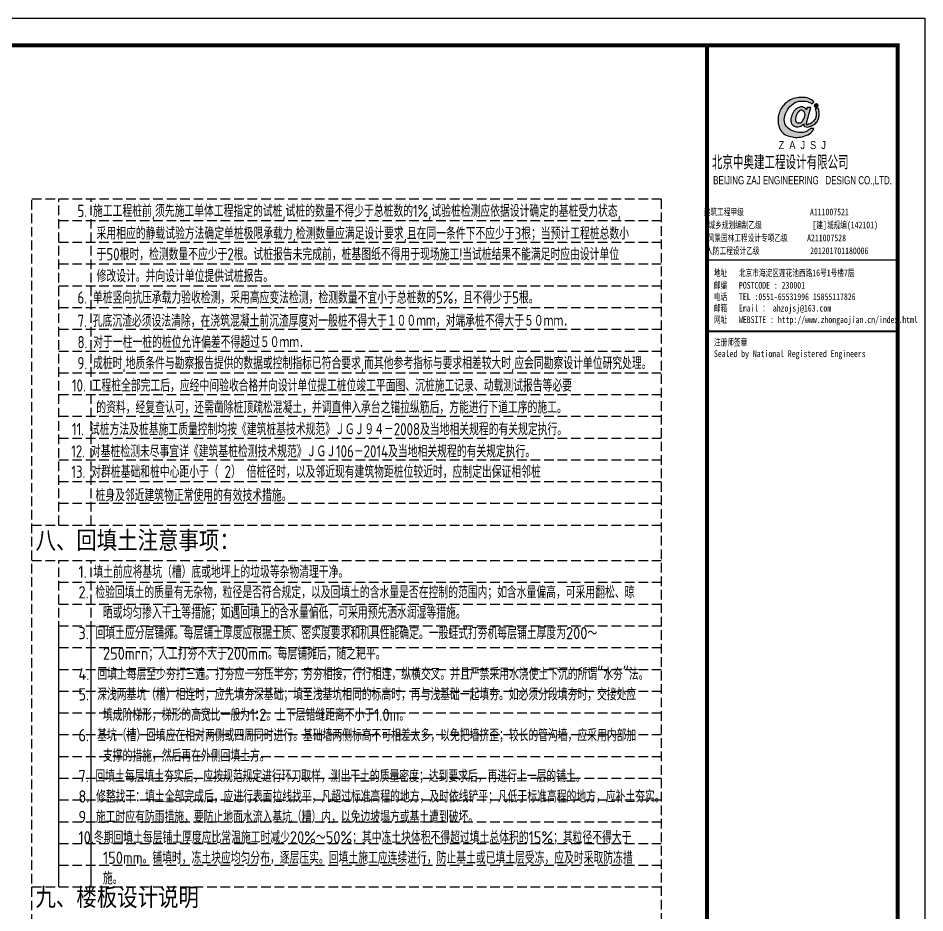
# Model space of a CAD drawing. Extents: x -89996 to 1006241, y -2176 to 440573.
# Drawn here: x 59390 to 82937, y 149352 to 172594 of the extents above; entities that cross this region are included whole.
import ezdxf
from ezdxf.enums import TextEntityAlignment as Align

# ---------------------------------------------------------------- set-up
doc = ezdxf.new("R2010")
doc.units = 0
doc.header["$LTSCALE"] = 1000
doc.header["$MEASUREMENT"] = 0
doc.linetypes.add('DASH', pattern=[0.35, 0.25, -0.1])
for name, color, linetype in [('NUM', 7, 'Continuous'), ('PUB_TEXT', 7, 'Continuous'), ('PUB_TITLE', 4, 'Continuous'), ('TEXT', 7, 'Continuous'), ('TK', 4, 'Continuous'), ('图签', 3, 'Continuous'), ('填充', 251, 'Continuous')]:
    doc.layers.add(name, color=color, linetype=linetype)
doc.styles.add('_gyy_title_Arial', font='arial.ttf', dxfattribs={"width": 0.7})
doc.styles.add('_gyy_title_ST', font='', dxfattribs={"width": 0.8})
doc.styles.add('_HZTXT', font='tssdeng.shx', dxfattribs={"width": 0.8, "bigfont": 'tssdchn.shx'})
doc.styles.add('HZ', font='txt.shx', dxfattribs={"width": 0.8, "bigfont": '000hztxt.shx'})
doc.styles.get("Standard").update_dxf_attribs({"font": 'gbenor.shx', "bigfont": 'gbcbig.shx'})
doc.styles.add('TSSD_Norm', font='tssdeng.shx', dxfattribs={"bigfont": 'hztxt.shx'})
doc.styles.get('_gyy_title_ST').set_extended_font_data('SimSun')

# ---------------------------------------------------------------- blocks, each defined once
blk = doc.blocks.new('dd')
at = {"layer": '图签'}
h = blk.add_hatch(color=5, dxfattribs=at)
h.set_gradient(color1=(0, 0, 255), color2=(36, 36, 255), one_color=1, tint=0.57)
h.paths.add_polyline_path([(452, 1270, -0.093206), (531, 1562, -0.136321), (716, 1807, -0.161039), (988, 1948, -0.108591), (1307, 1935, -0.049497), (1479, 1861, 0.062627), (1539, 1932, 0.094388), (1351, 2056, 0.136326), (854, 2062, 0.161722), (430, 1810, 0.133661), (243, 1435, 0.158414), (286, 937, 0.22517), (632, 669, 0.138663), (1107, 646, 0.074676), (1375, 753, 0.125344), (1543, 944, 0.006312), (1413, 948, -0.090385), (1244, 833, -0.096745), (1053, 797, -0.073845), (803, 850, -0.140868), (530, 1020, -0.160753)])
h = blk.add_hatch(color=5, dxfattribs=at)
h.set_gradient(color1=(0, 0, 255), color2=(36, 36, 255), one_color=1, tint=0.57)
h.paths.add_polyline_path([(1306, 1289, 0.011169), (1334, 1370, 0.005807), (1431, 1724, 0.01105), (1292, 1724, 0.016796), (1267, 1634, 0.125943), (1203, 1704, 0.083806), (1120, 1739, 0.082879), (1047, 1739, -0.008503), (952, 1710, 0.060057), (844, 1628, 0.086078), (774, 1532, 0.099424), (705, 1347, 0.12153), (690, 1225, 0.102644), (719, 1122, 0.056648), (797, 1042, 0.092914), (913, 1013, 0.194578), (1098, 1064, -0.002562), (1175, 1122, 0.064354), (1167, 1068, 0.172385), (1207, 1017, 0.105458), (1300, 1002, 0.086567), (1454, 1046, 0.047674), (1592, 1136, 0.166359), (1692, 1274, 0.096748), (1728, 1431, 0.03151), (1728, 1548, 0.041815), (1700, 1691, 0.007654), (1588, 1673, -0.009919), (1610, 1585, -0.068269), (1624, 1482, -0.105336), (1605, 1352, -0.14652), (1528, 1223, -0.070486), (1434, 1151, -0.077937), (1341, 1103, -0.127098), (1272, 1084, -0.114215), (1267, 1129, -0.007609)])
h.paths.add_polyline_path([(865, 1245, -0.099994), (863, 1328, -0.050974), (888, 1427, -0.120527), (938, 1529, -0.043888), (1002, 1595, -0.08446), (1063, 1619, -0.147309), (1127, 1607, -0.037474), (1177, 1572, -0.06931), (1209, 1507, -0.067662), (1213, 1431, -0.02676), (1211, 1413, 0.017209), (1183, 1329, -0.048815), (1120, 1223, -0.139096), (1046, 1163, -0.097991), (944, 1153, -0.085394), (909, 1169, -0.149141)], flags=16)
h = blk.add_hatch(color=1, dxfattribs=at)
h.set_gradient(color1=(255, 0, 0), color2=(255, 0, 0), tint=0.57)
h.paths.add_polyline_path([(1557, 1818, 0.386553), (1564, 1757, 0.170676), (1604, 1736, 0.082224), (1657, 1743, 0.087509), (1686, 1766, 0.264235), (1694, 1804, 0.244333), (1636, 1850, 0.30271)])
blk.add_lwpolyline([(1539, 1932, 0.094388), (1351, 2056, 0.136326), (854, 2062, 0.161722), (430, 1810, 0.133661), (243, 1435, 0.158414), (286, 937, 0.22517), (632, 669, 0.138663), (1107, 646, 0.074676), (1375, 753, 0.125344), (1543, 944, 0.006312), (1413, 948, -0.090385), (1244, 833, -0.096745), (1053, 797, -0.073845), (803, 850, -0.140868), (530, 1020, -0.160753), (452, 1270, -0.093206), (531, 1562, -0.136321), (716, 1807, -0.161039), (988, 1948, -0.108591), (1307, 1935, -0.049497), (1479, 1861, 0.062627)], format="xyb", close=True, dxfattribs=at)
for points in [[(1431, 1724, 0.011041), (1292, 1724, 0.016796), (1267, 1634, 0.125943), (1203, 1704, 0.083806), (1120, 1739, 0.082879), (1047, 1739, -0.008503), (952, 1710, 0.060057), (844, 1628, 0.086078), (774, 1532, 0.099424), (705, 1347, 0.12153), (690, 1225, 0.102644), (719, 1122, 0.056648), (797, 1042, 0.092914), (913, 1013, 0.194578), (1098, 1064, -0.002562), (1175, 1122, 0.064354), (1167, 1068, 0.172385), (1207, 1017, 0.105458), (1300, 1002, 0.086567), (1454, 1046, 0.047674), (1592, 1136, 0.166359), (1692, 1274, 0.096748), (1728, 1431, 0.03151), (1728, 1548, 0.041815), (1700, 1691, 0.007654), (1588, 1673, -0.009919), (1610, 1585, -0.068269), (1624, 1482, -0.105336), (1605, 1352, -0.14652), (1528, 1223, -0.070486), (1434, 1151, -0.077937), (1341, 1103, -0.127098), (1272, 1084, -0.114215), (1267, 1129, -0.007609), (1306, 1289, 0.011169), (1334, 1370, 0.005782), (1430, 1722, 0.069025)], [(1694, 1804, 0.243958), (1636, 1850, 0.303117), (1557, 1818, 0.386553), (1564, 1757, 0.170676), (1604, 1736, 0.082224), (1657, 1743, 0.087509), (1686, 1766, 0.264235), (1694, 1804, -7.823139)], [(1213, 1431, 0.067662), (1209, 1507, 0.06931), (1177, 1572, 0.037474), (1127, 1607, 0.147309), (1063, 1619, 0.08446), (1002, 1595, 0.043888), (938, 1529, 0.120527), (888, 1427, 0.050974), (863, 1328, 0.099994), (865, 1245, 0.149141), (909, 1169, 0.085394), (944, 1153, 0.097991), (1046, 1163, 0.139096), (1120, 1223, 0.048815), (1183, 1329, -0.017209), (1211, 1413, 0.02676), (1213, 1431, 0.441273)]]:
    blk.add_lwpolyline(points, format="xyb", dxfattribs=at)
at = {"insert": (246, 492), "char_height": 300, "width": 8000, "attachment_point": 1, "style": 'HZ'}
blk.add_mtext('{\\fArial|b0|i0|c0|p32;Z  A  J  S  J}', dxfattribs=at)
blk = doc.blocks.new('A$C767023C3')
at = {"layer": 'PUB_TITLE'}
blk.add_line((-4949, -5573), (0, -5573), dxfattribs=at)
at = {"layer": 'PUB_TITLE', "const_width": 106}
blk.add_lwpolyline([(-4949, 0), (0, 0), (0, -40586), (-4949, -40586)], close=True, dxfattribs=at)
at = {"layer": 'PUB_TITLE', "const_width": 49.5}
blk.add_lwpolyline([(-4949, -7426), (0, -7426)], dxfattribs=at)
at = {"layer": '图签', "xscale": 0.70707067020202, "yscale": 0.70707067020202, "zscale": 0.70707067020202}
blk.add_blockref('dd', (-3263, -2831), dxfattribs=at)
at = {"color": 1, "insert": (-4822, -2862), "char_height": 359.1, "width": 9576, "attachment_point": 1, "style": 'HZ'}
blk.add_mtext('北京中奥建工程设计有限公司', dxfattribs=at)
at = {"layer": 'PUB_TITLE', "width": 0.7}
for s, height, style, p in [('BEIJING ZAJ ENGINEERING   DESIGN CO.,LTD.', 212.12, '_gyy_title_Arial', (-2469, -3610)), ('建筑工程甲级                 A111007521             ', 176.77, '_gyy_title_ST', (-2494, -4417)), ('城乡规划编制乙级             [建]城规编(142101)', 176.77, '_gyy_title_ST', (-2712, -4754)), ('风景园林工程设计专项乙级     A211007528           ', 176.77, '_gyy_title_ST', (-2582, -5090)), ('人防工程设计乙级             201201701180006', 176.77, '_gyy_title_ST', (-2865, -5424))]:
    blk.add_text(s, height=height, dxfattribs=dict(at, style=style)).set_placement(p, align=Align.CENTER)
at = {"layer": 'PUB_TITLE', "style": '_gyy_title_ST', "width": 0.7}
for s, height, p in [('地址   北京市海淀区莲花池西路16号1号楼7层', 176.77, (-4771, -5998)), ('邮编   POSTCODE : 230001', 176.77, (-4771, -6321)), ('电话   TEL :0551-65531996 15855117826', 176.77, (-4771, -6618)), ('邮箱   Email ： ahzojsj@163.com', 176.77, (-4771, -6915)), ('网址   WEBSITE : http://www.zhongaojian.cn/index.html', 176.77, (-4771, -7214)), ('注册师签章', 176.8, (-4771, -7801)), ('Sealed by National Registered Engineers', 176.77, (-4770, -8098))]:
    blk.add_text(s, height=height, dxfattribs=at).set_placement(p)

msp = doc.modelspace()

# ---------------------------------------------------------------- linework, layer by layer
at = {"layer": 'PUB_TITLE'}
msp.add_lwpolyline([(23472.15, 172593.71), (82936.79, 172593.71), (82936.79, 130593.71), (23472.15, 130593.71)], close=True, dxfattribs=at)
at = {"layer": 'PUB_TITLE', "const_width": 106.06}
msp.add_lwpolyline([(25239.83, 131300.78), (25239.83, 171886.64), (82229.72, 171886.64), (82229.72, 131300.78)], close=True, dxfattribs=at)
at = {"layer": 'TK'}
for p, q in [((60448.15, 150024.82), (60448.15, 156752.21)), ((61287.59, 150024.82), (61287.59, 156752.21))]:
    msp.add_line(p, q, dxfattribs=at)
at = {"layer": '填充', "linetype": 'DASH'}
for p, q in [((59748.62, 132967.81), (59748.62, 167903.85)), ((59748.62, 167903.85), (76090.26, 167903.85)), ((60448.15, 159424.83), (60448.15, 167903.85)), ((61287.59, 159424.83), (61287.59, 167903.85)), ((76090.26, 167891.8), (76090.26, 132967.81)), ((60448.15, 167338.58), (76090.26, 167338.58)), ((60448.15, 166773.32), (76090.26, 166773.32)), ((60448.15, 166208.05), (76090.26, 166208.05)), ((60448.15, 165642.78), (76090.26, 165642.78)), ((60448.15, 165077.51), (76090.26, 165077.51)), ((60448.15, 164512.24), (76090.26, 164512.24)), ((60448.15, 163946.97), (76090.26, 163946.97)), ((60448.15, 163381.71), (76090.26, 163381.71)), ((60448.15, 162816.44), (76090.26, 162816.44)), ((60448.15, 162251.17), (76090.26, 162251.17)), ((60448.15, 161685.9), (76090.26, 161685.9)), ((60448.15, 161120.63), (76090.26, 161120.63)), ((60448.15, 160555.37), (76090.26, 160555.37)), ((60448.15, 159990.1), (76090.26, 159990.1)), ((59748.62, 159424.83), (76090.26, 159424.83)), ((59748.62, 158503.85), (76090.26, 158503.85)), ((60448.15, 150024.82), (60448.15, 158503.85)), ((61287.59, 150024.82), (61287.59, 158503.85)), ((60448.15, 157938.58), (76090.26, 157938.58)), ((60448.15, 157373.31), (76090.26, 157373.31)), ((60448.15, 156808.04), (76090.26, 156808.04)), ((60448.15, 156242.77), (76090.26, 156242.77)), ((60448.15, 155677.51), (76090.26, 155677.51)), ((60448.15, 155112.24), (76090.26, 155112.24)), ((60448.15, 154546.97), (76090.26, 154546.97)), ((60448.15, 153981.7), (76090.26, 153981.7)), ((60448.15, 153416.43), (76090.26, 153416.43)), ((60448.15, 152851.17), (76090.26, 152851.17)), ((60448.15, 152285.9), (76090.26, 152285.9)), ((60448.15, 151720.63), (76090.26, 151720.63)), ((60448.15, 151155.36), (76090.26, 151155.36)), ((60448.15, 150590.09), (76090.26, 150590.09)), ((59748.62, 150024.82), (76090.26, 150024.82))]:
    msp.add_line(p, q, dxfattribs=at)

# ---------------------------------------------------------------- block references
msp.add_blockref('A$C767023C3', (82229.72, 171886.64))

# ---------------------------------------------------------------- texts
at = {"layer": 'NUM', "color": 7, "true_color": 0xffffff, "insert": (60956.48, 158368.87), "char_height": 318.1818, "attachment_point": 1}
msp.add_mtext_dynamic_manual_height_columns('\\pi-636.36,l636.36;1. 填土前应将基坑（槽）底或地坪上的垃圾等杂物清理干净。\\P2. 检验回填土的质量有无杂物，粒径是否符合规定，以及回填土的含水量是否在控制的范围内；如含水量偏高，可采用翻松、晾晒或均匀掺入干土等措施；如遇回填上的含水量偏低，可采用预先洒水润湿等措施。\\P3. 回填土应分层铺摊。每层铺土厚度应根据土质、密实度要求和机具性能确定。一般蛙式打夯机每层铺土厚度为200～250mrn；人工打夯不大于200mm。每层铺摊后，随之耙平。\\P4.{\\fMS PGothic|b0|i0|c128|p34;\u2002}回填上每层至少夯打三遍。打夯应一夯压半夯，穷夯相接，行行相连，纵横交叉。并且严禁采用水浇使土下沉的所谓"水夯"法。\\P5.{\\fMS PGothic|b0|i0|c134|p34;\u2002}深浅两基坑（槽）相连时，应先填夯深基础；填至浅基坑相同的标高时，再与浅基础一起填夯。如必须分段填夯时，交接处应填成阶梯形，梯形的高宽比一般为1∶2。上下层错缝距离不小于1.0m。\\P6.{\\fMS PGothic|b0|i0|c134|p34;\u2002}基坑（槽）回填应在相对两侧或四周同时进行。基础墙两侧标高不可相差太多，以免把墙挤歪；较长的管沟墙，应采用内部加支撑的措施，然后再在外侧回填土方。\\P7. 回填土每层填土夯实后，应按规范规定进行环刀取样，测出干土的质量密度；达到要求后，再进行上一层的铺土。\\P8. 修整找干：填土全部完成后，应进行表面拉线找平，凡超过标准高程的地方，及时依线铲平；凡低于标准高程的地方，应补土夯实。\\P\\pi0,l0;9. 施工时应有防雨措施，要防止地面水流入基坑（糟）内，以免边坡塌方或基土遭到破坏。\\P\\pi-636.36,l636.36;10.冬期回填土每层铺土厚度应比常温施工时减少20%～50%；其中冻土块体积不得超过填土总体积的15%；其粒径不得大于150mm。铺填时，冻土块应均匀分布，逐层压实。回填土施工应连续进行，防止基土或已填土层受冻，应及时采取防冻措施。', width=14618.551, gutter_width=16631.79, heights=[18891.15], dxfattribs=at)
at = {"layer": 'PUB_TEXT', "style": '_HZTXT', "width": 0.8}
for s, p in [('5. 施工工程桩前,须先施工单体工程指定的试桩,试桩的数量不得少于总桩数的1%%%,试验桩检测应依据设计确定的基桩受力状态,', (60931.57, 167426.82)), ('采用相应的静载试验方法确定单桩极限承载力,检测数量应满足设计要求,且在同一条件下不应少于3根；当预计工程桩总数小', (61427.16, 166842.92)), ('于50根时，检测数量不应少于2根。试桩报告未完成前，桩基图纸不得用于现场施工!当试桩结果不能满足时应由设计单位', (61427.16, 166300.68)), ('修改设计。并向设计单位提供试桩报告。', (61427.16, 165735.42)), ('6. 单桩竖向抗压承载力验收检测，采用高应变法检测，检测数量不宜小于总桩数的5%%%，且不得少于5根。', (60931.57, 165176.1)), ('7. 孔底沉渣必须设法清除，在浇筑混凝土前沉渣厚度对一般桩不得大于１００ｍｍ，对端承桩不得大于５０ｍｍ．', (60931.57, 164573.15)), ('8. 对于一柱一桩的桩位允许偏差不得超过５０ｍｍ．', (60931.57, 164017.5)), ('9. 成桩时,地质条件与勘察报告提供的数据或控制指标已符合要求,而其他参考指标与要求相差较大时,应会同勘察设计单位研究处理。', (60931.57, 163472.9)), ('10. 工程桩全部完工后，应经中间验收合格并向设计单位提工桩位竣工平面图、沉桩施工记录、动载测试报告等必要', (60785.57, 162891.46)), ('的资料，经复查认可，还需凿除桩顶疏松混凝土，并调直伸入承台之锚拉纵筋后，方能进行下道工序的施工。', (61420.03, 162325.39)), ('11. 试桩方法及桩基施工质量控制均按《建筑桩基技术规范》ＪＧＪ９４－2008及当地相关规程的有关规定执行。', (60785.57, 161756.76)), ('12. 对基桩检测未尽事宜详《建筑基桩检测技术规范》ＪＧＪ106－2014及当地相关规程的有关规定执行。', (60766.91, 161180.61)), ('13. 对群桩基础和桩中心距小于（ 2） 倍桩径时，以及邻近现有建筑物距桩位较近时，应制定出保证相邻桩', (60770.01, 160649.96)), ('桩身及邻近建筑物正常使用的有效技术措施。', (61398.5, 160041.18))]:
    msp.add_text(s, height=318.1818, dxfattribs=at).set_placement(p)
at = {"layer": 'TEXT', "color": 3, "style": 'TSSD_Norm'}
for s, p in [('八、回填土注意事项：', (59841.11, 158589.64)), ('九、楼板设计说明', (59841.11, 149317.38))]:
    msp.add_text(s, height=530.303, dxfattribs=at).set_placement(p, align=Align.BOTTOM_LEFT)

doc.saveas('drawing.dxf')
